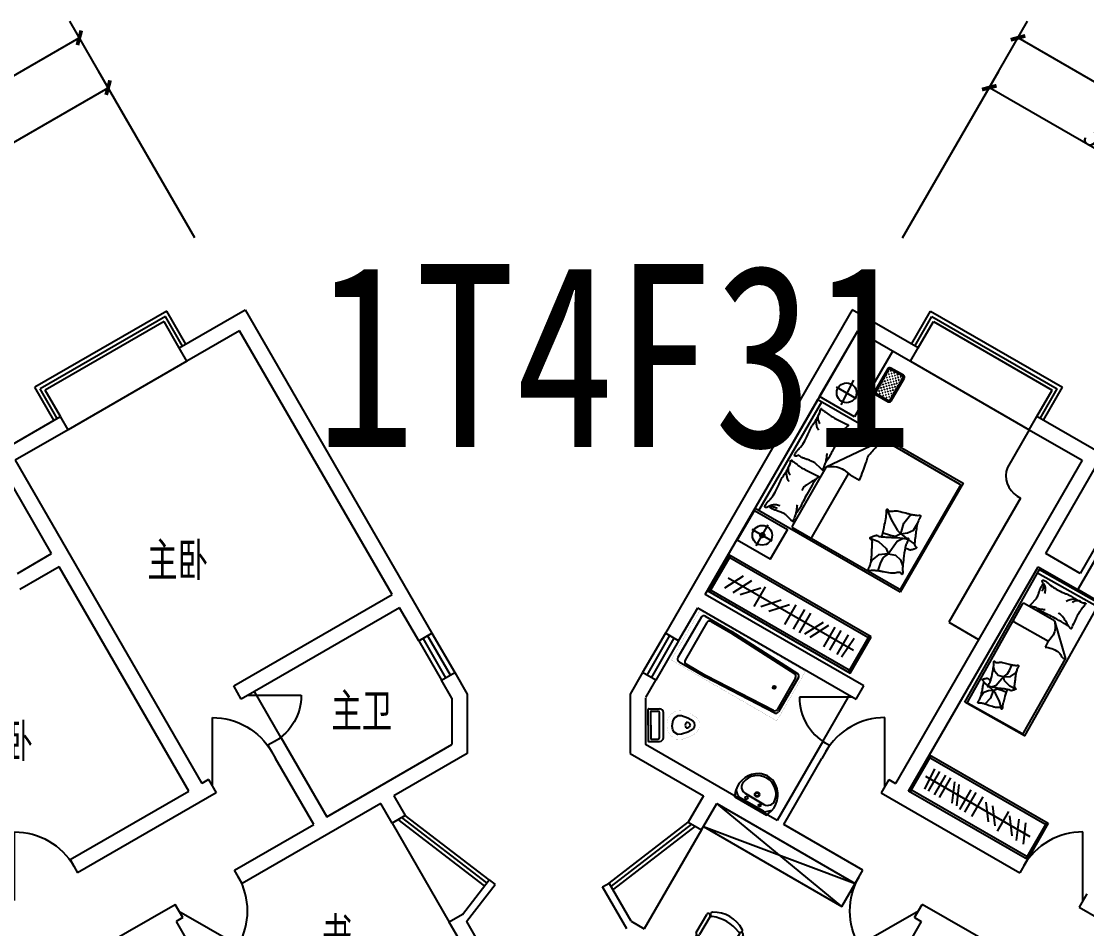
# Model space of a CAD drawing. Header units: millimetres. Extents: x 887 to 46100, y 472 to 33576.
# Drawn here: x 16099 to 30083, y 21663 to 33576 of the extents above; entities that cross this region are included whole.
import ezdxf
from ezdxf.enums import TextEntityAlignment as Align

# ---------------------------------------------------------------- set-up
doc = ezdxf.new("R2010")
doc.units = ezdxf.units.MM
for name, color, linetype in [('GROUND', 2, 'Continuous'), ('PUB_DIM', 3, 'Continuous'), ('PUB_TEXT', 7, 'Continuous'), ('PUB_WINDW', 7, 'Continuous'), ('WALL', 255, 'Continuous'), ('WINDOW', 2, 'Continuous'), ('家具', 151, 'Continuous')]:
    doc.layers.add(name, color=color, linetype=linetype)
doc.styles.add('-宋体', font='SimSun.ttf', dxfattribs={"width": 0.8})
doc.styles.add('_HZTXT', font='txt', dxfattribs={"width": 0.8, "bigfont": 'HZTXT'})
doc.styles.add('DIM_FONT', font='SIMPLEX', dxfattribs={"width": 0.8})
doc.styles.add('SIMPLEX', font='SIMPLEX.SHX')
doc.styles.get("Standard").update_dxf_attribs({"font": 'arial.ttf'})
doc.dimstyles.new('DIMN', dxfattribs={"dimtxt": 300, "dimasz": 1, "dimexe": 250, "dimexo": 300, "dimgap": 0.09, "dimtad": 1, "dimdec": 0, "dimzin": 0, "dimdsep": 46, "dimtxsty": 'DIM_FONT', "dimblk": '_DIMX', "dimcen": 0.09, "dimclrt": 7, "dimadec": 0, "dimazin": 0, "dimtfac": 1, "dimtdec": 0, "dimtix": 1, "dimtmove": 2, "dimatfit": 3, "dimldrblk": '_DIMX', "dimfxl": 1, "dimtolj": 1, "dimtzin": 0, "dimarcsym": 0})

# ---------------------------------------------------------------- blocks, each defined once
blk = doc.blocks.new('_DBLK')
blk.add_line((-0.5, 0), (0, -0.866))
blk.add_arc((-0.5, 0), 1, 300, 0)
at = {"style": 'SIMPLEX', "flags": 9}
blk.add_attdef('A', text='', height=1, dxfattribs=at).set_placement((0, 1.5), align=Align.MIDDLE)
blk = doc.blocks.new('M_C32CXI')
for p, q in [((-188, 275), (87, 275)), ((87, 225), (-188, 225)), ((212, 250), (112, 250)), ((262, 200), (262, -200)), ((-188, -225), (87, -225)), ((87, -275), (-188, -275)), ((212, -250), (112, -250))]:
    blk.add_line(p, q)
for centre, radius, start, end in [((111, 0), 426, 148.1092, 211.8908), ((-227, 210), 28.1, 338.7607, 148.1092), ((314, 0), 552, 158.7607, 201.2393), ((-188, 250), 25, 90, 270), ((87, 250), 25, 270, 90), ((212, 200), 50, 0, 90), ((-227, -210), 28.1, 211.8908, 21.2393), ((-188, -250), 25, 90, 270), ((87, -250), 25, 270, 90), ((212, -200), 50, 270, 0)]:
    blk.add_arc(centre, radius, start, end)
at = {"width": 0.8, "flags": 9}
for tag in ['XSIZE', 'YSIZE']:
    blk.add_attdef(tag, (0, 0), '', height=0.5, dxfattribs=at)
blk = doc.blocks.new('_DIMX')
at = {"const_width": 50}
blk.add_lwpolyline([(-70, -70), (70, 70)], dxfattribs=at)
blk = doc.blocks.new('*D45')
at = {"layer": 'DEFPOINTS', "color": 0, "transparency": 16777216}
for p in [(30692, 2318), (29914, 970), (45762, -8180)]:
    blk.add_point(p, dxfattribs=at)
at = {"layer": 'PUB_DIM', "color": 0, "lineweight": -2, "transparency": 16777216}
for p, q in [((30064, 1230), (30817, 2535)), ((46540, -6831), (30693, 2318)), ((45912, -7920), (46666, -6615))]:
    blk.add_line(p, q, dxfattribs=at)
for p, rotation in [((30692, 2318), 150), ((46541, -6832), 330.0000000000001)]:
    blk.add_blockref('_DIMX', p, dxfattribs=dict(at, rotation=rotation))
at = {"layer": 'PUB_DIM', "color": 7, "transparency": 16777216, "insert": (38692, -2127), "char_height": 300, "attachment_point": 5, "rotation": 330, "style": 'DIM_FONT'}
blk.add_mtext('\\A1;18300', dxfattribs=at)
blk = doc.blocks.new('_C2WLJ')
at = {"layer": '家具'}
for p, q in [((0, 550), (2400, 550)), ((0, 0), (0, 550)), ((0, 520), (2400, 520)), ((30, 0), (30, 550)), ((232, 128), (206, 425)), ((303, 127), (303, 425)), ((425, 127), (425, 425)), ((525, 127), (525, 425)), ((937, 127), (937, 425)), ((1037, 127), (1037, 425)), ((1182, 127), (1182, 425)), ((1702, 127), (1702, 425)), ((2370, 550), (2370, 0)), ((2400, 550), (2400, 0)), ((127, 280), (2237, 280)), ((769, 148), (620, 406)), ((861, 148), (712, 406)), ((1481, 172), (1271, 383)), ((1619, 172), (1408, 383)), ((1963, 172), (1752, 383)), ((2069, 148), (1920, 406)), ((2206, 148), (2057, 406)), ((2400, 30), (0, 30)), ((2400, 0), (0, 0))]:
    blk.add_line(p, q, dxfattribs=at)
at = {"style": 'DIM_FONT', "width": 0.8, "flags": 9}
for tag in ['XSIZE', 'YSIZE']:
    blk.add_attdef(tag, (0, 0), '', height=0.5, dxfattribs=at)
blk = doc.blocks.new('M_C54TQD')
for p, q in [((0, -52), (1500, -52)), ((853, -489), (46, -489)), ((853, -489), (1472, -916)), ((26, -509), (26, -1968)), ((46, -761), (915, -761)), ((1472, -1968), (1472, -916)), ((381, -1368), (395, -1471)), ((778, -1368), (698, -1472)), ((161, -1514), (137, -1518)), ((255, -1552), (161, -1514)), ((395, -1471), (369, -1593)), ((528, -1559), (509, -1470)), ((698, -1472), (623, -1603)), ((90, -1638), (87, -1645)), ((188, -1621), (90, -1638)), ((257, -1618), (188, -1621)), ((324, -1645), (255, -1552)), ((324, -1645), (257, -1618)), ((369, -1593), (324, -1645)), ((324, -1645), (510, -1664)), ((324, -1645), (355, -1728)), ((548, -1617), (528, -1559)), ((605, -1658), (548, -1617)), ((623, -1603), (605, -1658)), ((605, -1658), (734, -1626)), ((734, -1626), (837, -1640)), ((837, -1640), (873, -1660)), ((355, -1728), (335, -1810)), ((510, -1664), (560, -1700)), ((560, -1700), (572, -1709)), ((592, -1767), (580, -1861)), ((605, -1658), (594, -1752)), ((605, -1658), (655, -1721)), ((655, -1721), (720, -1769)), ((720, -1769), (813, -1769)), ((335, -1810), (281, -1873)), ((46, -1988), (1452, -1988))]:
    blk.add_line(p, q)
blk.add_lwpolyline([(0, -2000), (0, 0), (1500, 0), (1500, -2000)], close=True)
for points in [[(101, -127, -0.263368), (73, -108, -0.494818), (82, -89, -0.049225), (100, -88, -0.036831), (124, -89, -0.031893), (161, -97, 0.035782), (195, -104, 0.032941), (285, -110, 0.026564), (396, -104, 0.017905), (434, -99, -0.033397), (454, -97, -0.03204), (491, -97, 0.018442), (555, -101, 0.010837), (620, -100, 0.014624), (668, -97, 0.111249), (691, -89, -0.153708), (708, -86, -0.076444), (715, -87, -0.215512), (717, -89, -0.585858), (714, -92, 0.363489), (709, -95, 0.191716), (709, -106, -0.129675), (711, -123, -0.01735), (708, -140, 0.019326), (706, -155, 0.018818), (699, -223, 0.021828), (698, -283, 0.006204), (700, -316, 0.001963), (706, -423, 0.028341), (710, -459, -0.117014), (709, -468, -0.36606), (708, -469, -0.03973), (694, -466, -0.048309), (681, -461, 0.062981), (670, -457, 0.04058), (647, -454, 0.014345), (580, -451, 0.005484), (454, -452, 0.007153), (358, -455, 0.008762), (316, -458, -0.008153), (270, -461, -0.06251), (213, -456, 0.078669), (167, -454, 0.047825), (145, -459, -0.034494), (114, -466, -0.023571), (89, -469, -0.510228), (88, -468), (95, -438), (116, -356, 0.073041), (118, -336, 0.023305), (112, -275, 0.018299), (108, -252, -0.01097), (101, -214, -0.042281), (98, -180, -0.027201), (101, -126)], [(101, -127, -0.077379), (136, -152, -0.077379), (161, -187, -0.047525), (171, -211, -0.047525), (176, -238)], [(575, -101, 0.027842), (551, -111, 0.048685), (539, -119, 0.023666), (511, -144, 0.031223), (492, -164, 0.046801), (486, -172, 0.023191), (478, -189)], [(657, -95, 0.088153), (622, -98, 0.088153), (591, -114, 0.077547), (569, -135, 0.077547), (555, -162)], [(810, -127, -0.263368), (782, -108, -0.494818), (791, -89, -0.049225), (809, -88, -0.036831), (833, -89, -0.031893), (871, -97, 0.035782), (905, -104, 0.032941), (994, -110, 0.026564), (1106, -104, 0.017905), (1143, -99, -0.033397), (1163, -97, -0.03204), (1200, -97, 0.018442), (1265, -101, 0.010837), (1329, -100, 0.014624), (1377, -97, 0.111249), (1400, -89, -0.153708), (1417, -86, -0.076444), (1424, -87, -0.215512), (1426, -89, -0.585858), (1423, -92, 0.363489), (1419, -95, 0.191716), (1419, -106, -0.129675), (1421, -123, -0.01735), (1418, -140, 0.019326), (1415, -155, 0.018818), (1408, -223, 0.021828), (1407, -283, 0.006204), (1409, -316, 0.001963), (1415, -423, 0.028341), (1419, -459, -0.117014), (1419, -468, -0.36606), (1417, -469, -0.03973), (1404, -466, -0.048309), (1390, -461, 0.062981), (1379, -457, 0.04058), (1356, -454, 0.014345), (1289, -451, 0.005484), (1164, -452, 0.007153), (1067, -455, 0.008762), (1025, -458, -0.008153), (979, -461, -0.06251), (922, -456, 0.078669), (877, -454, 0.047825), (854, -459, -0.034494), (823, -466, -0.023571), (798, -469, -0.510228), (797, -468), (805, -438), (825, -356, 0.073041), (827, -336, 0.023305), (821, -275, 0.018299), (817, -252, -0.01097), (810, -214, -0.042281), (807, -180, -0.027201), (810, -126)], [(1284, -101, 0.027842), (1260, -111, 0.048685), (1248, -119, 0.023666), (1220, -144, 0.031223), (1201, -164, 0.046801), (1196, -172, 0.023191), (1188, -189)], [(1366, -95, 0.088153), (1332, -98, 0.088153), (1300, -114, 0.077547), (1279, -135, 0.077547), (1265, -162)], [(99, -143, -0.05369), (114, -156, -0.070312), (122, -168, -0.015448), (125, -177, -0.013244), (129, -187, -0.082127), (132, -205, -0.064164), (129, -228)], [(661, -455, 0.016108), (622, -429, 0.024599), (595, -414, 0.009477), (546, -391, 0.015937), (516, -378, 0.072521), (500, -375, 0.033339), (463, -375)], [(191, -454, 0.009729), (219, -445, 0.009729), (246, -435, 0.007971), (267, -426, 0.007971), (289, -416)], [(853, -489, -0.085272), (917, -599, -0.124044), (926, -686), (912, -782), (914, -912)], [(901, -454, 0.009729), (928, -445, 0.009729), (955, -435, 0.007971), (977, -426, 0.007971), (998, -416)], [(914, -912, 0.007867), (1032, -894, 0.009508), (1128, -876, 0.006616), (1193, -862, -0.023828), (1212, -858, -0.080713), (1230, -859, -0.009591), (1383, -891, -0.013133), (1416, -899, -0.007859), (1472, -916)], [(464, -1480, 0.025626), (476, -1478, 0.0108), (605, -1436, 0.00456), (692, -1405, 0.01125), (727, -1391, 0.069394), (746, -1380, -0.079756), (763, -1371, -0.106399), (778, -1368, -0.328642), (782, -1372, -0.299547), (779, -1378, 0.189917), (774, -1387, 0.033518), (773, -1397, 0.075627), (773, -1402, 0.053489), (776, -1410, 0.017838), (788, -1432, 0.038394), (805, -1456, -0.059529), (816, -1472, -0.035943), (826, -1498, -0.011245), (852, -1585, -0.006203), (862, -1624, 0.010783), (868, -1647, 0.019485), (873, -1660, 0.005062), (892, -1710, 0.101392), (909, -1736, -0.223768), (914, -1749, -0.25558), (911, -1754, -0.081563), (895, -1759, -0.071805), (878, -1759, 0.069985), (861, -1759, 0.03546), (801, -1772, 0.029432), (732, -1797, 0.001554), (699, -1811, -0.00152), (665, -1826, -0.004735), (629, -1840, 0.00382), (586, -1859, 0.296001), (564, -1891, -0.649774), (542, -1900, -0.02319), (538, -1895, 0.0288), (534, -1892, 0.005727), (527, -1886, -0.004358), (519, -1878, -0.027528), (502, -1861, -0.046214), (493, -1850, -0.194121), (490, -1833, 0.133719), (489, -1809, 0.005779), (482, -1787, 0.008882)]]:
    blk.add_lwpolyline(points, format="xyb")
blk.add_lwpolyline([(58, -1583, 0.101392), (40, -1559, -0.223768), (34, -1546, -0.25558), (36, -1541, -0.081563), (52, -1535, -0.071805), (69, -1534, 0.069985), (86, -1532, 0.03546), (145, -1515, 0.029432), (211, -1485, 0.001554), (244, -1468, -0.00152), (276, -1451, -0.004735), (311, -1433, 0.00382), (353, -1412, 0.296001), (372, -1378, -0.649774), (393, -1367, -0.02319), (398, -1372, 0.0288), (402, -1375, 0.005727), (409, -1380, -0.004358), (418, -1387, -0.027528), (436, -1403, -0.046214), (445, -1414, -0.194121), (450, -1430, 0.133719), (453, -1454, 0.011505), (471, -1496, 0.008882), (497, -1550, 0.012426), (535, -1618, -0.033612), (547, -1644), (570, -1701), (588, -1744, 0.224341), (603, -1757, -0.722772), (603, -1766, -0.103513), (599, -1767, 0.053465), (592, -1767, 0.030109), (569, -1772, -0.031436), (547, -1776, -0.05324), (532, -1776, 0.05518), (517, -1777, 0.056271), (492, -1783, 0.0108), (366, -1835, 0.00456), (281, -1873, 0.01125), (247, -1889, 0.069394), (229, -1902, -0.079756), (213, -1912, -0.106399), (199, -1915, -0.328642), (195, -1912, -0.299547), (196, -1906, 0.189917), (201, -1896, 0.033518), (202, -1886, 0.075627), (201, -1882, 0.053489), (197, -1874, 0.017838), (184, -1853, 0.038394), (165, -1830, -0.059529), (153, -1815, -0.035943), (140, -1790, -0.011245), (108, -1705, -0.006203), (95, -1667, 0.010783), (87, -1645, 0.019485), (82, -1632, 0.005062)], format="xyb", close=True)
for centre, start, end in [((46, -509), 90, 180), ((46, -741), 180, 270), ((46, -1968), 180, 270), ((1452, -1968), 270, 0)]:
    blk.add_arc(centre, 20, start, end)
at = {"style": 'DIM_FONT', "width": 0.8, "flags": 9}
for tag in ['XSIZE', 'YSIZE']:
    blk.add_attdef(tag, (0, 0), '', height=0.5, dxfattribs=at)
blk = doc.blocks.new('*D51')
at = {"layer": 'DEFPOINTS', "color": 0, "transparency": 16777216}
for p in [(30315, 1664), (29026, -567), (32144, -2367)]:
    blk.add_point(p, dxfattribs=at)
at = {"layer": 'PUB_DIM', "color": 0, "lineweight": -2, "transparency": 16777216}
for p, q in [((29176, -308), (30440, 1880)), ((33431, -136), (30316, 1663)), ((32294, -2108), (33557, 80))]:
    blk.add_line(p, q, dxfattribs=at)
for p, rotation in [((30315, 1664), 150.0000000000001), ((33432, -136), 330.0000000000001)]:
    blk.add_blockref('_DIMX', p, dxfattribs=dict(at, rotation=rotation))
at = {"layer": 'PUB_DIM', "color": 7, "transparency": 16777216, "insert": (31949, 894), "char_height": 300, "attachment_point": 5, "rotation": 330, "style": 'DIM_FONT'}
blk.add_mtext('\\A1;3600', dxfattribs=at)
blk = doc.blocks.new('_WBLK')
for p, q in [((-0.5, 0.5), (0.5, 0.5)), ((0.5, 0.167), (-0.5, 0.167)), ((0.5, -0.167), (-0.5, -0.167)), ((-0.5, -0.5), (0.5, -0.5))]:
    blk.add_line(p, q)
at = {"style": 'SIMPLEX', "flags": 9}
blk.add_attdef('A', text='', height=1, dxfattribs=at).set_placement((0, 1.5), align=Align.MIDDLE)
blk = doc.blocks.new('M_E10')
for p, q in [((-740, -70), (-740, -680)), ((-700, -30), (-302, -30)), ((-640, -90), (-640, -660)), ((-600, -50), (-300, -50)), ((-300, -50), (695, -96)), ((-298, -30), (724, -76)), ((730, -136), (730, -614)), ((760, -116), (760, -634)), ((695, -654), (-300, -700)), ((685, -654), (-300, -700)), ((724, -674), (-298, -720)), ((-700, -720), (-302, -720)), ((-600, -700), (-300, -700))]:
    blk.add_line(p, q)
at = {"const_width": 1.5}
for points in [[(-800, 0), (800, 0)], [(-800, -750), (-800, 0)], [(800, 0), (800, -750)], [(800, -750), (-800, -750)]]:
    blk.add_lwpolyline(points, dxfattribs=at)
for radius in [20, 16]:
    blk.add_circle((550, -386), radius)
for centre, start, end in [((-700, -70), 90, 180), ((-600, -90), 90, 180), ((-302, -70), 83.7966, 90), ((690, -136), 0, 83.3675), ((720, -116), 0, 83.7966), ((-700, -680), 180, 270), ((-600, -660), 180, 270), ((690, -614), 276.6325, 0), ((720, -634), 276.2034, 0), ((-302, -680), 270, 276.2034)]:
    blk.add_arc(centre, 40, start, end)
at = {"width": 0.8, "flags": 9}
for tag in ['XSIZE', 'YSIZE']:
    blk.add_attdef(tag, (0, 0), '', height=0.5, dxfattribs=at)
blk = doc.blocks.new('M_E7')
for p, q in [((-201, 62), (-201, -265)), ((-10, 112), (-151, 112)), ((-150, 61), (-150, -264)), ((-41, 81), (-130, 81)), ((-36, -102), (-36, 76)), ((0, -102), (0, 102)), ((-36, -102), (-36, -279)), ((0, -102), (0, -305)), ((-10, -315), (-151, -315)), ((-41, -284), (-130, -284))]:
    blk.add_line(p, q)
at = {"const_width": 1}
for points in [[(-651, -24), (-637, -1), (-550, 51), (-451, 83), (-371, 88), (-294, 37), (-262, -18), (-252, -84), (-252, -102)], [(-651, -180), (-637, -202), (-550, -254), (-451, -287), (-371, -292), (-294, -240), (-262, -186), (-252, -119), (-252, -102)]]:
    blk.add_lwpolyline(points, dxfattribs=at)
for points in [[(-597, -59), (-590, -49), (-523, -9), (-438, 19), (-389, 22), (-343, -9), (-325, -40), (-317, -89), (-317, -102)], [(-596, -145), (-590, -154), (-523, -194), (-438, -222), (-389, -225), (-343, -194), (-325, -164), (-317, -114), (-317, -102)]]:
    blk.add_lwpolyline(points)
blk.add_lwpolyline([(-644, -15, 0.39866), (-643, -191, 0.39866)], format="xyb", dxfattribs=at)
for centre, radius, start, end in [((-151, 62), 50, 90, 180), ((-130, 61), 20, 90, 180), ((-41, 76), 5, 0, 90), ((-10, 102), 10, 0, 90), ((-551, -102), 62.6, 137.0381, 223.979), ((-511, -114), 47.8, 77.2641, 164.6652), ((-511, -89), 47.8, 195.3348, 282.7359), ((-541, -103), 54.1, 1.1332, 40.3816), ((-541, -101), 54.1, 319.6184, 358.8668), ((-151, -265), 50, 180, 270), ((-130, -264), 20, 180, 270), ((-41, -279), 5, 270, 0), ((-10, -305), 10, 270, 0)]:
    blk.add_arc(centre, radius, start, end)
at = {"width": 0.8, "flags": 9}
for tag in ['XSIZE', 'YSIZE']:
    blk.add_attdef(tag, (0, 0), '', height=0.5, dxfattribs=at)
blk = doc.blocks.new('M_E6')
for p, q in [((240, 0), (-240, 0)), ((-237, 0), (239, 0)), ((240, 0), (270, -79)), ((-213, -36), (-271, -91)), ((-240, 0), (-270, -79)), ((-179, -23), (181, -23)), ((141, -105), (-141, -105)), ((-141, -105), (141, -105)), ((217, -37), (274, -95))]:
    blk.add_line(p, q)
for centre, radius in [((-99, -65), 16.3), ((101, -65), 16.3), ((2, -172), 31.6), ((2, -172), 23)]:
    blk.add_circle(centre, radius)
for centre, radius, start, end in [((28, -152), 307, 166.1751, 244.7296), ((-141, -205), 100, 90, 190.5602), ((-179, -73), 50, 90, 133.181), ((-28, -152), 307, 297.0639, 13.8249), ((141, -205), 100, 349.4398, 90), ((181, -73), 50, 44.5607, 90), ((0, -179), 243, 190.5602, 349.4398), ((0, -201), 250, 245.8071, 296.4628), ((28, -152), 307, 266.589, 266.5936)]:
    blk.add_arc(centre, radius, start, end)
at = {"width": 0.8, "flags": 9}
for tag in ['XSIZE', 'YSIZE']:
    blk.add_attdef(tag, (0, 0), '', height=0.5, dxfattribs=at)
blk = doc.blocks.new('_C3XND')
at = {"layer": '家具'}
for p, q in [((6, 93), (6, 398)), ((-149, 249), (165, 249))]:
    blk.add_line(p, q, dxfattribs=at)
blk.add_lwpolyline([(-225, 500), (225, 500), (225, 0), (-225, 0)], close=True, dxfattribs=at)
for radius in [130, 29.6]:
    blk.add_circle((5, 252), radius, dxfattribs=at)
at = {"style": 'DIM_FONT', "width": 0.8, "flags": 9}
for tag in ['XSIZE', 'YSIZE']:
    blk.add_attdef(tag, (0, 0), '', height=0.5, dxfattribs=at)
blk = doc.blocks.new('_C4XPD')
at = {"layer": '家具'}
h = blk.add_hatch(dxfattribs=at)
h.set_pattern_fill('CROSS', color=256, scale=4, style=0)
h.set_pattern_definition([(0, (-481053.1, -24374.426), (25.4, 25.4), [12.7, -38.1]), (90, (-481046.75, -24380.776), (-25.4, 25.4), [12.7, -38.1])])
h.paths.add_polyline_path([(185, 220, 0.414214), (170, 235), (-170, 235, 0.414214), (-185, 220), (-185, 30, 0.414214), (-170, 15), (170, 15, 0.414214), (185, 30)])
for p, q in [((-200, 220), (-200, 30)), ((-185, 220), (-185, 30)), ((170, 250), (-170, 250)), ((170, 235), (-170, 235)), ((185, 30), (185, 220)), ((200, 30), (200, 220)), ((-170, 15), (170, 15)), ((-170, 0), (170, 0))]:
    blk.add_line(p, q, dxfattribs=at)
for centre, radius, start, end in [((-170, 220), 30, 90, 180), ((-170, 220), 15, 90, 180), ((170, 220), 30, 0, 90), ((170, 220), 15, 0, 90), ((-170, 30), 30, 180, 270), ((-170, 30), 15, 180, 270), ((170, 30), 30, 270, 0), ((170, 30), 15, 270, 0)]:
    blk.add_arc(centre, radius, start, end, dxfattribs=at)
at = {"style": 'DIM_FONT', "width": 0.8, "flags": 9}
for tag in ['XSIZE', 'YSIZE']:
    blk.add_attdef(tag, (0, 0), '', height=0.5, dxfattribs=at)
blk = doc.blocks.new('M_C55HKH')
for p, q in [((0, -52), (900, -52)), ((26, -509), (26, -1968)), ((503, -489), (46, -489)), ((503, -489), (872, -858)), ((46, -761), (564, -761)), ((872, -1968), (872, -858)), ((299, -1273), (295, -1270)), ((307, -1352), (299, -1273)), ((305, -1407), (307, -1352)), ((357, -1410), (393, -1337)), ((393, -1337), (392, -1318)), ((146, -1456), (100, -1409)), ((211, -1478), (146, -1456)), ((278, -1459), (211, -1478)), ((278, -1459), (251, -1606)), ((278, -1459), (305, -1407)), ((278, -1459), (357, -1410)), ((317, -1498), (278, -1459)), ((412, -1527), (317, -1498)), ((495, -1523), (412, -1527)), ((163, -1664), (89, -1649)), ((249, -1682), (175, -1667)), ((219, -1643), (211, -1652)), ((251, -1606), (219, -1643)), ((249, -1682), (286, -1639)), ((286, -1639), (333, -1628)), ((333, -1628), (405, -1618)), ((154, -1766), (147, -1841)), ((196, -1718), (154, -1766)), ((249, -1682), (196, -1718)), ((266, -1787), (243, -1892)), ((249, -1682), (266, -1787)), ((292, -1700), (249, -1682)), ((391, -1769), (292, -1700)), ((469, -1839), (391, -1769)), ((46, -1988), (852, -1988))]:
    blk.add_line(p, q)
blk.add_lwpolyline([(0, -2000), (0, 0), (900, 0), (900, -2000)], close=True)
for points in [[(135, -134, -0.263368), (107, -115, -0.494818), (116, -96, -0.049225), (134, -94, -0.036831), (158, -96, -0.031893), (196, -104, 0.035782), (230, -111, 0.032941), (319, -117, 0.026564), (430, -111, 0.017905), (468, -106, -0.033397), (488, -104, -0.03204), (525, -104, 0.018442), (590, -107, 0.010837), (654, -107, 0.014624), (702, -104, 0.111249), (725, -96, -0.153708), (742, -92, -0.076444), (749, -94, -0.215512), (751, -96, -0.585858), (748, -99, 0.363489), (744, -102, 0.191716), (743, -113, -0.129675), (745, -130, -0.01735), (742, -147, 0.019326), (740, -162, 0.018818), (733, -230, 0.021828), (732, -289, 0.006204), (734, -323, 0.001963), (740, -430, 0.028341), (744, -466, -0.117014), (744, -475, -0.36606), (742, -476, -0.03973), (728, -473, -0.048309), (715, -468, 0.062981), (704, -464, 0.04058), (681, -461, 0.014345), (614, -458, 0.005484), (488, -459, 0.007153), (392, -462, 0.008762), (350, -465, -0.008153), (304, -468, -0.06251), (247, -463, 0.078669), (201, -461, 0.047825), (179, -466, -0.034494), (148, -473, -0.023571), (123, -476, -0.510228), (122, -475), (129, -445), (150, -363, 0.073041), (152, -343, 0.023305), (146, -282, 0.018299), (142, -259, -0.01097), (135, -221, -0.042281), (132, -187, -0.027201), (135, -133)], [(135, -134, -0.077379), (170, -159, -0.077379), (195, -194, -0.047525), (205, -218, -0.047525), (210, -244)], [(609, -107, 0.027842), (585, -118, 0.048685), (573, -126, 0.023666), (545, -150, 0.031223), (526, -171, 0.046801), (521, -179, 0.023191), (513, -196)], [(691, -102, 0.088153), (656, -105, 0.088153), (625, -120, 0.077547), (604, -142, 0.077547), (590, -169)], [(133, -150, -0.05369), (148, -163, -0.070312), (156, -175, -0.015448), (159, -183, -0.013244), (163, -194, -0.082127), (166, -212, -0.064164), (163, -235)], [(695, -462, 0.016108), (656, -436, 0.024599), (629, -421, 0.009477), (580, -397, 0.015937), (550, -385, 0.072521), (534, -381, 0.033339), (498, -381)], [(225, -460, 0.009729), (253, -451, 0.009729), (280, -441, 0.007971), (301, -432, 0.007971), (323, -423)], [(503, -489, -0.085272), (566, -599, -0.124044), (575, -686), (562, -782), (563, -854)], [(563, -854, -0.027362), (602, -838, -0.040834), (629, -830, -0.038441), (717, -821, -0.076528), (761, -826, -0.103649), (788, -840, 0.093398), (818, -857, 0.072727), (841, -861, 0.052315), (872, -858)], [(400, -1581, 0.025626), (402, -1591, 0.0108), (426, -1697, 0.00456), (445, -1769, 0.01125), (454, -1797, 0.069394), (462, -1813, -0.079756), (468, -1827, -0.106399), (469, -1839, -0.328642), (466, -1842, -0.299547), (461, -1840, 0.189917), (454, -1835, 0.033518), (446, -1833, 0.075627), (442, -1833, 0.053489), (436, -1835, 0.017838), (418, -1843, 0.038394), (397, -1855, -0.059529), (384, -1862, -0.035943), (362, -1869, -0.011245), (291, -1884, -0.006203), (259, -1889, 0.010783), (241, -1893, 0.019485), (230, -1895, 0.005062), (188, -1908, 0.101392), (167, -1919, -0.223768), (156, -1922, -0.25558), (153, -1920, -0.081563), (150, -1907, -0.071805), (151, -1893, 0.069985), (152, -1879, 0.03546), (145, -1831, 0.029432), (130, -1774, 0.001554), (121, -1746, -0.00152), (112, -1718, -0.004735), (102, -1689, 0.00382), (91, -1653, 0.296001), (66, -1634, -0.649774), (61, -1616, -0.02319), (65, -1613, 0.0288), (68, -1610, 0.005727), (73, -1605, -0.004358), (80, -1599, -0.027528), (94, -1586, -0.046214), (104, -1580, -0.194121), (117, -1579, 0.133719), (137, -1580, 0.005779), (155, -1575, 0.008882)]]:
    blk.add_lwpolyline(points, format="xyb")
blk.add_lwpolyline([(345, -1251, 0.101392), (366, -1238, -0.223768), (377, -1234, -0.25558), (380, -1236, -0.081563), (384, -1249, -0.071805), (384, -1263, 0.069985), (384, -1277, 0.03546), (394, -1324, 0.029432), (414, -1380, 0.001554), (425, -1407, -0.00152), (437, -1434, -0.004735), (448, -1462, 0.00382), (462, -1497, 0.296001), (488, -1515, -0.649774), (495, -1532, -0.02319), (491, -1536, 0.0288), (488, -1539, 0.005727), (484, -1544, -0.004358), (478, -1551, -0.027528), (464, -1564, -0.046214), (455, -1571, -0.194121), (442, -1573, 0.133719), (422, -1574, 0.011505), (387, -1586, 0.008882), (343, -1604, 0.012426), (286, -1629, -0.033612), (264, -1637), (218, -1652), (182, -1663, 0.224341), (170, -1674, -0.722772), (163, -1673, -0.103513), (163, -1670, 0.053465), (163, -1664, 0.030109), (161, -1646, -0.031436), (159, -1628, -0.05324), (160, -1616, 0.05518), (161, -1604, 0.056271), (157, -1583, 0.0108), (124, -1480, 0.00456), (100, -1409, 0.01125), (89, -1381, 0.069394), (80, -1366, -0.079756), (73, -1353, -0.106399), (71, -1341, -0.328642), (74, -1338, -0.299547), (79, -1340, 0.189917), (86, -1344, 0.033518), (94, -1345, 0.075627), (98, -1345, 0.053489), (104, -1343, 0.017838), (122, -1333, 0.038394), (141, -1319, -0.059529), (154, -1311, -0.035943), (175, -1303, -0.011245), (245, -1283, -0.006203), (276, -1275, 0.010783), (295, -1270, 0.019485), (305, -1266, 0.005062)], format="xyb", close=True)
for centre, start, end in [((46, -509), 90, 180), ((46, -741), 180, 270), ((46, -1968), 180, 270), ((852, -1968), 270, 0)]:
    blk.add_arc(centre, 20, start, end)
at = {"style": 'DIM_FONT', "width": 0.8, "flags": 9}
for tag in ['XSIZE', 'YSIZE']:
    blk.add_attdef(tag, (0, 0), '', height=0.5, dxfattribs=at)
blk = doc.blocks.new('1T4F31深院')
at = {"layer": 'GROUND'}
for p, q in [((21020.7, -6870.3), (20670.7, -6264.1)), ((28129.8, -6920.3), (28479.8, -6314.1))]:
    blk.add_line(p, q, dxfattribs=at)
at = {"layer": 'WALL'}
for p, q in [((19683.1, -1753.6), (20549.1, -1253.6)), ((20549.1, -1253.6), (22999.1, -5497.1)), ((28514.8, -1253.6), (26064.8, -5497.1)), ((29380.8, -1753.6), (28514.8, -1253.6)), ((20475.9, -1526.8), (19783.1, -1926.8)), ((22475.9, -4990.9), (20475.9, -1526.8)), ((26588, -4990.9), (28588, -1526.8)), ((28588, -1526.8), (29280.8, -1926.8)), ((19783.1, -1926.8), (19683.1, -1753.6)), ((29280.8, -1926.8), (29380.8, -1753.6)), ((17258.2, -3153.6), (18124.3, -2653.6)), ((18224.3, -2826.8), (18124.3, -2653.6)), ((30839.6, -2826.8), (30939.6, -2653.6)), ((31805.7, -3153.6), (30939.6, -2653.6)), ((18224.3, -2826.8), (17531.4, -3226.8)), ((30839.6, -2826.8), (31532.5, -3226.8)), ((18008.2, -4452.6), (17258.2, -3153.6)), ((31055.7, -4452.6), (31805.7, -3153.6)), ((17531.4, -3226.8), (19981.4, -7470.3)), ((31532.5, -3226.8), (29082.5, -7470.3)), ((31825.3, -4319.6), (31475.3, -4925.8)), ((31756, -4279.6), (31506, -4712.6)), ((17557.9, -4712.6), (18008.2, -4452.6)), ((31506, -4712.6), (31055.7, -4452.6)), ((18108.2, -4625.8), (17588.6, -4925.8)), ((19808.2, -7570.3), (18108.2, -4625.8)), ((29255.7, -7570.3), (30955.7, -4625.8)), ((30955.7, -4625.8), (31475.3, -4925.8)), ((20397.5, -6190.9), (22475.9, -4990.9)), ((28666.4, -6190.9), (26588, -4990.9)), ((22575.9, -5164.1), (20670.7, -6264.1)), ((22825.9, -5597.1), (22575.9, -5164.1)), ((26238, -5597.1), (26488, -5164.1)), ((26488, -5164.1), (28393.2, -6264.1)), ((22825.9, -5597.1), (22999.1, -5497.1)), ((26238, -5597.1), (26064.8, -5497.1)), ((23125.9, -6116.7), (23299.1, -6016.7)), ((23262.5, -6353.3), (23125.9, -6116.7)), ((23299.1, -6016.7), (23462.5, -6299.7)), ((25764.8, -6016.7), (25601.4, -6299.7)), ((25938, -6116.7), (25764.8, -6016.7)), ((25808.7, -6340.6), (25938, -6116.7)), ((20497.5, -6364.1), (20397.5, -6190.9)), ((20670.7, -6264.1), (20497.5, -6364.1)), ((28393.2, -6264.1), (28566.4, -6364.1)), ((28566.4, -6364.1), (28666.4, -6190.9)), ((23262.5, -6353.3), (23262.5, -6961.6)), ((23462.5, -6299.7), (23462.5, -7077.1)), ((25601.4, -6299.7), (25601.4, -7077.1)), ((25801.4, -6353.3), (25801.4, -6961.6)), ((21020.7, -6870.3), (20847.5, -6970.3)), ((20847.5, -6970.3), (20947.5, -7143.5)), ((21020.7, -6870.3), (21620.7, -7909.5)), ((21620.7, -7909.5), (23262.5, -6961.6)), ((27529.8, -7959.5), (25801.4, -6961.6)), ((28129.8, -6920.3), (27529.8, -7959.5)), ((28216.4, -6970.3), (28116.4, -7143.5)), ((28129.8, -6920.3), (28216.4, -6970.3)), ((23462.5, -7077.1), (22500.1, -7632.7)), ((25601.4, -7077.1), (26563.8, -7632.7)), ((21447.5, -8009.5), (20947.5, -7143.5)), ((27616.4, -8009.5), (28116.4, -7143.5)), ((20068, -7420.3), (19981.4, -7470.3)), ((20068, -7420.3), (20168, -7593.5)), ((28995.9, -7420.3), (28895.9, -7593.5)), ((28995.9, -7420.3), (29082.5, -7470.3)), ((18249.4, -8470.3), (19808.2, -7570.3)), ((20168, -7593.5), (18349.4, -8643.5)), ((22500.1, -7632.7), (22650.1, -7892.5)), ((26563.8, -7632.7), (26363.8, -7979.1)), ((28895.9, -7593.5), (30714.5, -8643.5)), ((30814.5, -8470.3), (29255.7, -7570.3)), ((22326.9, -7732.7), (20508.2, -8782.7)), ((22476.9, -7992.5), (22326.9, -7732.7)), ((26537, -8079.1), (26737, -7732.7)), ((26737, -7732.7), (28555.7, -8782.7)), ((22650.1, -7892.5), (22476.9, -7992.5)), ((20408.2, -8609.5), (21447.5, -8009.5)), ((26363.8, -7979.1), (26537, -8079.1)), ((28655.7, -8609.5), (27616.4, -8009.5)), ((18249.4, -8470.3), (18349.4, -8643.5)), ((30814.5, -8470.3), (30714.5, -8643.5)), ((20508.2, -8782.7), (20408.2, -8609.5)), ((28555.7, -8782.7), (28655.7, -8609.5)), ((23400.1, -9191.6), (23749, -8737.9)), ((23454.2, -9285.3), (23828.3, -8798.9)), ((23749, -8737.9), (23828.3, -8798.9)), ((25238.5, -8828.2), (25325.1, -8778.2)), ((25613.8, -9278.2), (25325.1, -8778.2)), ((25556.1, -9378.2), (25238.5, -8828.2)), ((31593.9, -8920.3), (31493.9, -9093.5)), ((18676.2, -9609.5), (19628.8, -9059.5)), ((19728.8, -9232.7), (19628.8, -9059.5)), ((29335.1, -9232.7), (29435.1, -9059.5)), ((30387.7, -9609.5), (29435.1, -9059.5)), ((23400.1, -9191.6), (23226.9, -9291.6)), ((31493.9, -9093.5), (31753.7, -9243.5)), ((19728.8, -9232.7), (19642.2, -9282.7)), ((19642.2, -9282.7), (20892.2, -11447.8)), ((23576.9, -9897.8), (23226.9, -9291.6)), ((23454.2, -9285.3), (23850.1, -9971)), ((25613.8, -9278.2), (25787, -9378.2)), ((29421.7, -9282.7), (28171.7, -11447.8)), ((29335.1, -9232.7), (29421.7, -9282.7))]:
    blk.add_line(p, q, dxfattribs=at)
at = {"layer": 'WINDOW'}
for p, q in [((19519.7, -1270.5), (17787.6, -2270.5)), ((19501.4, -1338.8), (17855.9, -2288.8)), ((19726.4, -1728.6), (19501.4, -1338.8)), ((19769.7, -1703.6), (19519.7, -1270.5)), ((29294.2, -1703.6), (29544.2, -1270.5)), ((29337.5, -1728.6), (29562.5, -1338.8)), ((29544.2, -1270.5), (31276.2, -2270.5)), ((29562.5, -1338.8), (31207.9, -2288.8)), ((19483.1, -1407.1), (17924.3, -2307.1)), ((19683.1, -1753.6), (19483.1, -1407.1)), ((29380.8, -1753.6), (29580.8, -1407.1)), ((29580.8, -1407.1), (31139.6, -2307.1)), ((19783.1, -1926.8), (18224.3, -2826.8)), ((29280.8, -1926.8), (30839.6, -2826.8)), ((18037.6, -2703.6), (17787.6, -2270.5)), ((18080.9, -2678.6), (17855.9, -2288.8)), ((18124.3, -2653.6), (17924.3, -2307.1)), ((30939.6, -2653.6), (31139.6, -2307.1)), ((30982.9, -2678.6), (31207.9, -2288.8)), ((31026.2, -2703.6), (31276.2, -2270.5)), ((32774.3, -5675.8), (31475.3, -4925.8)), ((23688.1, -8817.2), (22556.4, -7946.6)), ((23718.6, -8777.6), (22603.2, -7919.6)), ((23749, -8737.9), (22650.1, -7892.5)), ((22476.9, -7992.5), (23226.9, -9291.6)), ((25325.1, -8778.2), (26363.8, -7979.1)), ((25355.6, -8817.8), (26410.7, -8006.2)), ((25386.1, -8857.4), (26457.5, -8033.2)), ((26537, -8079.1), (25787, -9378.2))]:
    blk.add_line(p, q, dxfattribs=at)
at = {"layer": '家具'}
for p, q in [((28088, -2392.8), (28588, -1526.8)), ((29047.3, -1791.9), (28547.3, -2658)), ((28531.8, -2178.2), (28365.6, -2499.8)), ((28303.9, -2264.8), (28568, -2417.3)), ((28547.3, -2658), (28088, -2392.8)), ((30839.6, -2826.8), (30553, -3323.2)), ((30725.9, -3723.8), (29783.9, -5355.3)), ((30682.6, -3698.8), (30725.9, -3723.8)), ((29783.9, -5355.3), (30173.6, -5580.3)), ((28380.7, -9085.8), (26737, -7732.7)), ((26562, -8035.8), (28555.7, -8782.7)), ((26562, -8035.8), (28380.7, -9085.8)), ((28380.7, -9085.8), (28555.7, -8782.7))]:
    blk.add_line(p, q, dxfattribs=at)
blk.add_circle((28442.2, -2342.9), 129.6, dxfattribs=at)
blk.add_arc((30842.7, -3433.4), 309.9, 159.1771, 238.90032, dxfattribs=at)
at = {"layer": 'WALL', "xscale": -0.9, "rotation": 329.9999999999996}
blk.add_blockref('_C2WLJ', (28490.3, -6024.1), dxfattribs=at)
at = {"layer": 'WINDOW'}
for name, p, xscale, yscale, zscale, rotation in [('_WBLK', (23062.5, -5806.9), 600, 200.0000000000169, 600, 300.0000000000001), ('_WBLK', (26001.4, -5806.9), -600, 200.0000000000169, 600, 59.99999999999994), ('_DBLK', (20759.1, -6617.2), 700, -700, 700, 300.0000000000001), ('_DBLK', (28348.1, -6642.2), -700, -700, 700, 59.99999999999994), ('_DBLK', (20507.7, -7281.9), -900, 900, 900, 210), ('_DBLK', (28556.1, -7281.9), 900, 900, 900, 150), ('_DBLK', (17909.7, -8781.9), -900, 900, 900, 210), ('_DBLK', (31154.2, -8781.9), 900, 900, 900, 150), ('_DBLK', (20068.5, -8921.1), 900, 900, 900, 30), ('_DBLK', (28995.4, -8921.1), -900, 900, 900, 330.0000000000001)]:
    blk.add_blockref(name, p, dxfattribs=dict(at, xscale=xscale, yscale=yscale, zscale=zscale, rotation=rotation))
at = {"layer": '家具'}
for name, p, rotation in [('_C4XPD', (28896.4, -2175.9), 239.9999999999957), ('_C3XND', (27119.6, -4082.1), 239.9999999999978), ('M_C55HKH', (30974.3, -4661.5), 330.6460326145137), ('M_E10', (27208.9, -5600.6), 329.9999999999999), ('M_E7', (25836.3, -6806.7), 179.9999999999966), ('M_E6', (27183.1, -7765.9), 149.9999999999977), ('M_C32CXI', (26751.1, -9491.2), 239.9999999999999)]:
    blk.add_blockref(name, p, dxfattribs=dict(at, rotation=rotation))
at = {"layer": '家具', "xscale": 1.1, "yscale": 1.1, "zscale": 1.1, "rotation": 59.9999999999962}
blk.add_blockref('M_C54TQD', (27241, -3859.9), dxfattribs=at)
at = {"layer": '家具', "xscale": 0.75, "zscale": 0.75, "rotation": 330.0000000000002}
blk.add_blockref('_C2WLJ', (29255.7, -7570.3), dxfattribs=at)
at = {"layer": 'PUB_TEXT', "style": '_HZTXT', "width": 0.8}
for s, p in [('主卧', (19261.8, -4802.6)), ('主卫', (21678.5, -6782.4)), ('卧', (17362.8, -7180.7)), ('书', (21553.3, -9723))]:
    blk.add_text(s, height=500, dxfattribs=at).set_placement(p)
at = {"layer": 'PUB_DIM'}
for p1, p2, distance in [((3301.7, -8180.1), (19150, 969.9), 1557), ((16919.8, -2367.4), (20037.5, -567.4), 2576.6)]:
    blk.add_aligned_dim(p1=p1, p2=p2, distance=distance, dimstyle='DIMN', dxfattribs=at).render()
for p1, p2, distance, picture, middle in [((45762.2, -8180.1), (29913.9, 969.9), -1557, '*D45', (38691.6, -2126.7)), ((32144.1, -2367.4), (29026.4, -567.4), -2576.6, '*D51', (31948.6, 893.9))]:
    dim = blk.add_aligned_dim(p1=p1, p2=p2, distance=distance, dimstyle='DIMN', dxfattribs=at)
    dim.commit()
    dim.dimension.update_dxf_attribs({"geometry": picture, "text_midpoint": middle})

msp = doc.modelspace()

# ---------------------------------------------------------------- block references
at = {"layer": 'PUB_WINDW'}
msp.add_blockref('1T4F31深院', (-1511, 31041), dxfattribs=at)

# ---------------------------------------------------------------- texts
at = {"layer": 'PUB_TEXT', "style": '-宋体', "width": 0.8}
msp.add_text('1T4F31', height=2400, dxfattribs=at).set_placement((19965, 27988))

doc.saveas('drawing.dxf')
